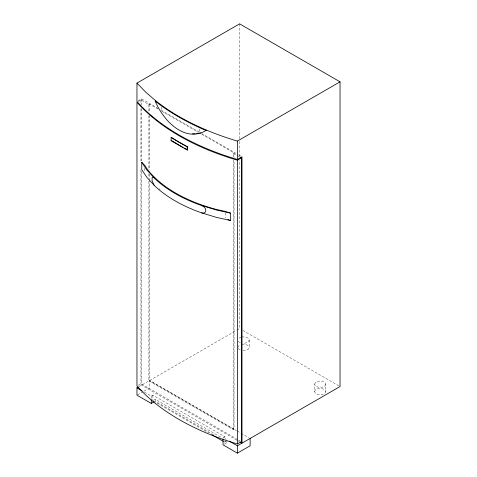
<?xml version="1.0" encoding="UTF-8"?>
<svg xmlns="http://www.w3.org/2000/svg" width="477" height="477" viewBox="0 0 477 477"><rect width="100%" height="100%" fill="white"/><g stroke="black" fill="none" stroke-linecap="round" stroke-linejoin="round"><path stroke-width="0.36" stroke-dasharray="2.38 1.79" d="M237.963 347.411L239.019 345.497L240.134 345.02M241.815 336.953L245.291 336.941L248.123 338.11L249.221 340.012L248.171 341.926L245.369 343.118L242.59 343.13M249.221 340.012L249.221 347.363L248.171 349.277L245.369 350.47L242.59 350.482M314.522 384.259L315.571 382.345L318.368 381.153L321.844 381.135L324.676 382.304L325.773 384.212L325.773 391.563L324.724 393.477L321.921 394.67L318.445 394.682L315.619 393.513L314.522 391.611L314.522 384.259L315.619 386.161L318.445 387.33L321.921 387.318L324.724 386.126L325.773 384.212M314.522 391.611L315.571 389.697L318.368 388.505L321.844 388.487L324.676 389.655L325.773 391.563M138.115 100.826L141.574 98.828L158.31 108.494M138.097 101.571L140.936 99.931L148.896 104.529L149.534 104.159L157.917 109M233.408 157.046L233.408 153.32L234.046 152.95L234.046 157.422M138.097 385.327L140.936 383.681L238.148 439.806M138.867 386.716L236.389 330.412M237.033 330.042L239.615 328.552L239.615 160.183M137.597 394.801L143.327 391.492M143.965 391.128L149.695 387.819L149.695 380.467L236.598 430.642M144.436 392.136L151.281 396.089L152.873 395.171L224.655 436.61L224.655 438.679M153.475 400.34L155.263 399.303L221.912 437.785M148.896 181.266L148.896 380.926L233.408 429.717L234.046 429.354L234.046 160.403M224.655 436.61L223.063 437.528L226.176 439.329M224.655 442.125L226.444 441.088M224.196 444.224L227.04 442.584L227.04 440.748M239.019 338.145L241.255 337.191M241.815 344.305L245.291 344.293L248.123 345.461L249.221 347.363M240.193 342.432L239.066 341.967L238.333 340.697M240.193 349.784L239.066 349.319L238.333 348.049M160.886 109.978L200.799 133.023M201.443 133.393L238.136 154.578M238.78 154.953L242 156.808M161.792 111.236L198.563 132.469M201.789 134.329L234.046 152.95M233.408 153.32L236.467 155.085M237.081 155.436L239.526 156.855M242.835 330.412L340.041 386.531M237.242 431.017L240.462 432.872M241.106 433.247L248.833 437.707M234.046 429.354L149.534 380.557L149.534 180.896M238.792 440.176L240.08 440.921M236.848 440.164L141.574 385.154L141.574 171.714M237.492 440.533L239.424 441.648M213.583 434.815L155.263 401.139L155.263 399.303M224.476 441.106L227.04 442.584M153.516 401.05L208.634 432.872M239.615 23.85L239.615 138.58M239.615 141.556L239.615 156.456M233.408 160.022L233.408 429.717M225.192 212.873L225.192 218.019M199.553 129.046L199.553 132.469M161.381 107.027L161.381 110.473M152.873 395.171L152.873 400.68M151.281 396.089L151.281 398.295M149.534 104.159L149.534 112.357M149.534 115.333L149.534 169.723M149.534 174.188L149.534 180.151M148.896 104.529L148.896 111.976M148.896 115.702L148.896 169.341M148.896 173.813L148.896 177.539M144.799 168.387L144.799 172.06M141.574 98.828L141.574 104.779M141.574 108.5L141.574 161.304M140.936 99.931L140.936 104.403M140.936 108.869L140.936 161.745M140.936 169.937L140.936 383.681M160.099 189.685A138.92 80.208 0 0 1 158.984 188.749"/><path stroke-width="0.72" d="M240.068 442.018L242 443.133L242 156.808L237.385 159.473A229.67 132.6 0 0 1 136.959 101.494L136.959 83.117L239.615 23.85L340.041 81.829L340.041 386.531L237.385 445.798L229.288 441.124M155.252 101.184C170.706 113.282 187.992 122.822 206.016 130.501L206.559 130.185C184.688 143.696 162.836 119.918 155.252 101.184L155.794 100.868C179.877 119.721 208.222 132.367 237.385 141.097L340.041 81.829M171.112 137.638L171.487 137.418L179.215 142.247L187.604 146.725L187.604 149.826L187.222 150.04L171.112 140.739L171.112 137.638L187.222 146.94L187.604 146.725M171.112 140.739L171.487 140.524M237.385 160.212L241.362 157.911L241.362 441.666L237.385 443.962A229.67 132.6 0 0 1 136.959 385.982L136.959 102.227A229.67 132.6 0 0 0 237.385 160.212L237.385 443.962M154.125 401.801L151.281 403.441L136.959 395.171L136.959 387.819L138.235 387.085M223.063 439.001L223.063 444.88L237.385 453.15L250.121 445.798L250.121 438.446M195.165 133.769L192.464 133.828M196.631 133.566L198.092 133.357M199.553 133.155L200.62 133M201.705 212.897L203.297 213.1L204.651 212.718L205.557 211.8C206.624 209.075 204.174 206.374 201.705 205.545M230.6 213.147L216.457 210.035L201.592 205.515A139.827 80.726 0 0 1 154.506 178.326L146.677 169.746L141.77 162.323L141.77 169.675L146.677 177.098L154.506 185.678A139.827 80.726 0 0 0 201.592 212.861L216.457 217.387L230.6 220.499L230.6 213.147L225.192 211.4L216.832 209.558A138.92 80.208 0 0 1 147.5 169.532L144.799 165.447L141.77 162.323M227.893 219.629L230.6 220.499M183.085 147.417L172.084 140.894M184.378 148.103L187.604 149.826M240.14 157.207L241.362 157.911M136.959 387.819L141.943 390.693M211.836 434.726L223.373 441.386M154.107 177.891L153.266 177.253L152.557 177.265L152.091 177.921L152.091 180.789L154.107 185.243M155.794 100.868L145.771 92.21L136.959 83.117M237.385 141.097L237.385 159.473M237.385 445.798L237.385 453.15M187.222 146.94L187.222 150.04M151.281 399.762L151.281 403.441"/></g></svg>
